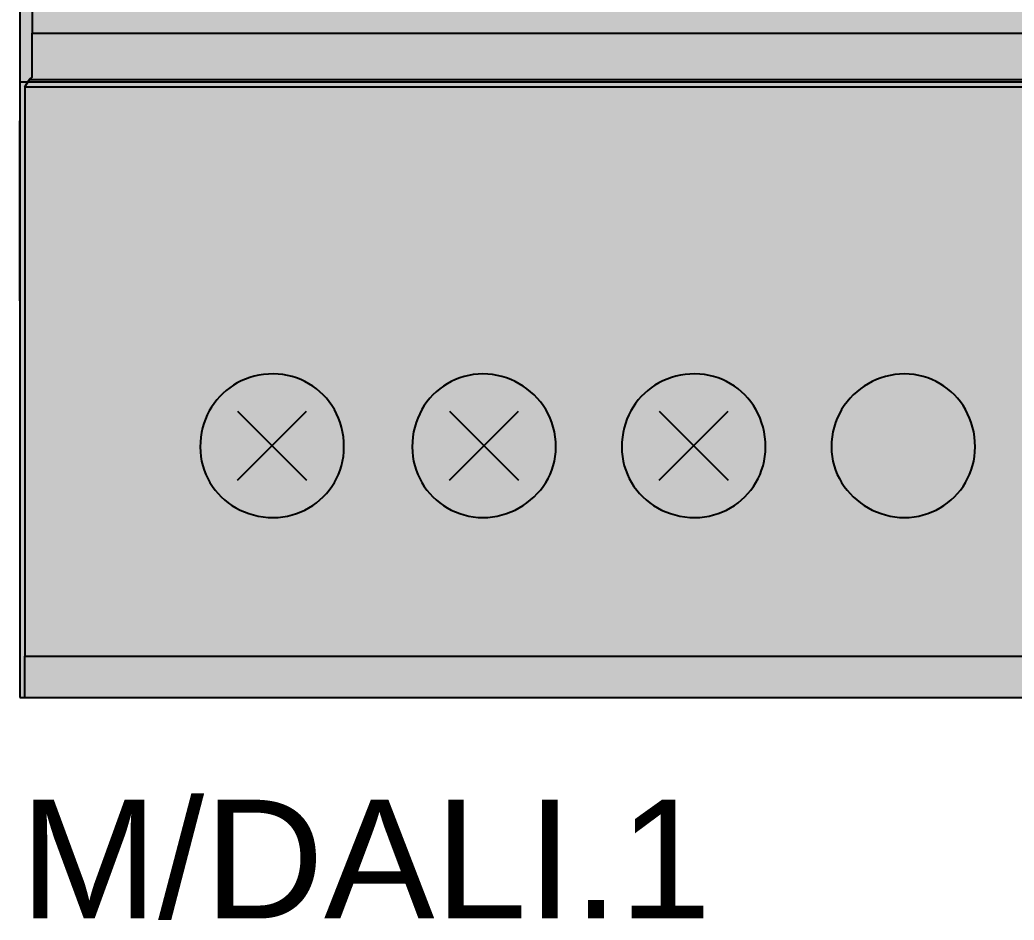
# Model space of a CAD drawing. Header units: millimetres. Extents: x 0 to 966, y -664 to 90.
# Drawn here: x 750 to 786, y -398.06 to -365.45 of the extents above; entities that cross this region are included whole.
import ezdxf

# ---------------------------------------------------------------- set-up
doc = ezdxf.new("R2010")
doc.units = ezdxf.units.MM
for name, color, linetype in [('HDL_BODY', 7, 'Continuous'), ('HDL_COLOUR', 7, 'Continuous'), ('HDL_DETAIL', 7, 'Continuous'), ('HDL_PRINT', 7, 'Continuous')]:
    doc.layers.add(name, color=color, linetype=linetype)
doc.styles.add('HDL_ARIAL', font='arial.ttf')

# ---------------------------------------------------------------- blocks, each defined once
blk = doc.blocks.new('M_DALI.1_FRONT')
at = {"layer": 'HDL_BODY', "true_color": 0x202126}
blk.add_hatch(color=250, dxfattribs=at).paths.add_polyline_path([(0, 0), (72, 0), (72, 90), (0, 90)])
at = {"layer": 'HDL_BODY', "true_color": 0x2a2a30}
blk.add_hatch(color=250, dxfattribs=at).paths.add_polyline_path([(0.4, 20.52), (71.6, 20.52), (71.6, 68.31), (0.4, 68.31)])
at = {"layer": 'HDL_BODY', "true_color": 0x23242a}
blk.add_hatch(color=250, dxfattribs=at).paths.add_polyline_path([(0.4, 0.5), (71.6, 0.5), (71.6, 19.8), (0.4, 19.8)])
at = {"layer": 'HDL_COLOUR', "true_color": 0x1a332c}
for points in [[(11.735, 9.08), (11.729, 9.265), (11.712, 9.447), (11.683, 9.624), (11.644, 9.796), (11.594, 9.963), (11.534, 10.125), (11.465, 10.281), (11.386, 10.431), (11.298, 10.575), (11.202, 10.712), (11.097, 10.842), (10.985, 10.964), (10.866, 11.078), (10.74, 11.185), (10.607, 11.282), (10.467, 11.371), (10.322, 11.451), (10.172, 11.522), (10.016, 11.582), (9.856, 11.632), (9.692, 11.672), (9.523, 11.701), (9.352, 11.718), (9.176, 11.724), (8.998, 11.719), (8.824, 11.702), (8.653, 11.676), (8.487, 11.639), (8.325, 11.593), (8.168, 11.537), (8.017, 11.472), (7.871, 11.398), (7.731, 11.316), (7.597, 11.225), (7.469, 11.126), (7.348, 11.02), (7.234, 10.906), (7.128, 10.785), (7.029, 10.658), (6.938, 10.524), (6.856, 10.384), (6.782, 10.238), (6.717, 10.087), (6.661, 9.93), (6.614, 9.769), (6.578, 9.603), (6.551, 9.432), (6.535, 9.258), (6.529, 9.08), (6.535, 8.905), (6.553, 8.733), (6.582, 8.565), (6.621, 8.401), (6.672, 8.241), (6.732, 8.085), (6.802, 7.935), (6.882, 7.79), (6.971, 7.651), (7.069, 7.518), (7.176, 7.392), (7.29, 7.273), (7.413, 7.161), (7.543, 7.056), (7.68, 6.96), (7.824, 6.873), (7.974, 6.794), (8.13, 6.724), (8.292, 6.665), (8.46, 6.615), (8.632, 6.575), (8.809, 6.547), (8.991, 6.529), (9.176, 6.523), (9.352, 6.529), (9.523, 6.547), (9.692, 6.575), (9.856, 6.615), (10.016, 6.665), (10.172, 6.724), (10.322, 6.794), (10.467, 6.873), (10.607, 6.96), (10.74, 7.056), (10.866, 7.161), (10.985, 7.273), (11.097, 7.392), (11.202, 7.518), (11.298, 7.651), (11.386, 7.79), (11.465, 7.935), (11.534, 8.085), (11.594, 8.241), (11.644, 8.401), (11.683, 8.565), (11.712, 8.733), (11.729, 8.905), (11.735, 9.08)], [(19.412, 9.08), (19.406, 9.265), (19.387, 9.447), (19.356, 9.624), (19.314, 9.796), (19.261, 9.963), (19.197, 10.125), (19.123, 10.281), (19.039, 10.431), (18.947, 10.575), (18.845, 10.712), (18.735, 10.842), (18.618, 10.964), (18.493, 11.078), (18.361, 11.185), (18.223, 11.282), (18.079, 11.371), (17.929, 11.451), (17.774, 11.522), (17.615, 11.582), (17.451, 11.632), (17.284, 11.672), (17.113, 11.701), (16.94, 11.718), (16.765, 11.724), (16.59, 11.718), (16.418, 11.701), (16.25, 11.672), (16.085, 11.632), (15.925, 11.582), (15.769, 11.522), (15.619, 11.451), (15.474, 11.371), (15.335, 11.282), (15.202, 11.185), (15.075, 11.078), (14.956, 10.964), (14.844, 10.842), (14.74, 10.712), (14.643, 10.575), (14.556, 10.431), (14.477, 10.281), (14.407, 10.125), (14.347, 9.963), (14.297, 9.796), (14.258, 9.624), (14.229, 9.447), (14.212, 9.265), (14.206, 9.08), (14.212, 8.905), (14.229, 8.733), (14.258, 8.565), (14.297, 8.401), (14.347, 8.241), (14.407, 8.085), (14.477, 7.935), (14.556, 7.79), (14.643, 7.651), (14.74, 7.518), (14.844, 7.392), (14.956, 7.273), (15.075, 7.161), (15.202, 7.056), (15.335, 6.96), (15.474, 6.873), (15.619, 6.794), (15.769, 6.724), (15.925, 6.665), (16.085, 6.615), (16.25, 6.575), (16.418, 6.547), (16.59, 6.529), (16.765, 6.523), (16.94, 6.529), (17.113, 6.547), (17.284, 6.575), (17.451, 6.615), (17.615, 6.665), (17.774, 6.724), (17.929, 6.794), (18.079, 6.873), (18.223, 6.96), (18.361, 7.056), (18.493, 7.161), (18.618, 7.273), (18.735, 7.392), (18.845, 7.518), (18.947, 7.651), (19.039, 7.79), (19.123, 7.935), (19.197, 8.085), (19.261, 8.241), (19.314, 8.401), (19.356, 8.565), (19.387, 8.733), (19.406, 8.905), (19.412, 9.08)], [(27, 9.08), (26.994, 9.265), (26.977, 9.447), (26.948, 9.624), (26.908, 9.796), (26.859, 9.963), (26.799, 10.125), (26.729, 10.281), (26.65, 10.431), (26.563, 10.575), (26.466, 10.712), (26.362, 10.842), (26.25, 10.964), (26.13, 11.078), (26.004, 11.185), (25.871, 11.282), (25.732, 11.371), (25.587, 11.451), (25.436, 11.522), (25.281, 11.582), (25.121, 11.632), (24.956, 11.672), (24.788, 11.701), (24.616, 11.718), (24.441, 11.724), (24.263, 11.719), (24.088, 11.702), (23.918, 11.676), (23.751, 11.639), (23.59, 11.593), (23.433, 11.537), (23.282, 11.472), (23.136, 11.398), (22.995, 11.316), (22.861, 11.225), (22.734, 11.126), (22.613, 11.02), (22.499, 10.906), (22.393, 10.785), (22.294, 10.658), (22.203, 10.524), (22.121, 10.384), (22.047, 10.238), (21.981, 10.087), (21.926, 9.93), (21.879, 9.769), (21.842, 9.603), (21.816, 9.432), (21.8, 9.258), (21.794, 9.08), (21.8, 8.905), (21.818, 8.733), (21.846, 8.565), (21.886, 8.401), (21.936, 8.241), (21.997, 8.085), (22.067, 7.935), (22.147, 7.79), (22.236, 7.651), (22.334, 7.518), (22.441, 7.392), (22.555, 7.273), (22.678, 7.161), (22.808, 7.056), (22.944, 6.96), (23.088, 6.873), (23.238, 6.794), (23.395, 6.724), (23.557, 6.665), (23.724, 6.615), (23.897, 6.575), (24.074, 6.547), (24.255, 6.529), (24.441, 6.523), (24.616, 6.529), (24.788, 6.547), (24.956, 6.575), (25.121, 6.615), (25.281, 6.665), (25.436, 6.724), (25.587, 6.794), (25.732, 6.873), (25.871, 6.96), (26.004, 7.056), (26.13, 7.161), (26.25, 7.273), (26.362, 7.392), (26.466, 7.518), (26.563, 7.651), (26.65, 7.79), (26.729, 7.935), (26.799, 8.085), (26.859, 8.241), (26.908, 8.401), (26.948, 8.565), (26.977, 8.733), (26.994, 8.905), (27, 9.08)]]:
    blk.add_hatch(color=250, dxfattribs=at).paths.add_polyline_path(points)
at = {"layer": 'HDL_COLOUR', "true_color": 0x18191d}
blk.add_hatch(color=250, dxfattribs=at).paths.add_polyline_path([(34.589, 9.08), (34.583, 9.265), (34.565, 9.447), (34.537, 9.624), (34.497, 9.796), (34.447, 9.963), (34.387, 10.125), (34.318, 10.281), (34.239, 10.431), (34.151, 10.575), (34.055, 10.712), (33.951, 10.842), (33.839, 10.964), (33.719, 11.078), (33.593, 11.185), (33.46, 11.282), (33.321, 11.371), (33.176, 11.451), (33.026, 11.522), (32.87, 11.582), (32.71, 11.632), (32.546, 11.672), (32.377, 11.701), (32.205, 11.718), (32.031, 11.724), (31.855, 11.718), (31.682, 11.701), (31.511, 11.672), (31.344, 11.632), (31.181, 11.582), (31.021, 11.522), (30.866, 11.451), (30.717, 11.371), (30.572, 11.282), (30.434, 11.185), (30.302, 11.078), (30.177, 10.964), (30.059, 10.842), (29.95, 10.712), (29.848, 10.575), (29.755, 10.431), (29.672, 10.281), (29.598, 10.125), (29.534, 9.963), (29.48, 9.796), (29.438, 9.624), (29.407, 9.447), (29.389, 9.265), (29.382, 9.08), (29.389, 8.905), (29.407, 8.733), (29.438, 8.565), (29.48, 8.401), (29.534, 8.241), (29.598, 8.085), (29.672, 7.935), (29.755, 7.79), (29.848, 7.651), (29.95, 7.518), (30.059, 7.392), (30.177, 7.273), (30.302, 7.161), (30.434, 7.056), (30.572, 6.96), (30.717, 6.873), (30.866, 6.794), (31.021, 6.724), (31.181, 6.665), (31.344, 6.615), (31.511, 6.575), (31.682, 6.547), (31.855, 6.529), (32.031, 6.523), (32.205, 6.529), (32.377, 6.547), (32.546, 6.575), (32.71, 6.615), (32.87, 6.665), (33.026, 6.724), (33.176, 6.794), (33.321, 6.873), (33.46, 6.96), (33.593, 7.056), (33.719, 7.161), (33.839, 7.273), (33.951, 7.392), (34.055, 7.518), (34.151, 7.651), (34.239, 7.79), (34.318, 7.935), (34.387, 8.085), (34.447, 8.241), (34.497, 8.401), (34.537, 8.565), (34.565, 8.733), (34.583, 8.905), (34.589, 9.08)])
at = {"layer": 'HDL_COLOUR', "true_color": 0x9ea4a8}
for points in [[(10.955, 9.124), (10.939, 9.361), (10.892, 9.595), (10.816, 9.82), (10.71, 10.034), (10.578, 10.232), (10.421, 10.411), (10.242, 10.568), (10.043, 10.7), (9.83, 10.805), (9.604, 10.882), (9.37, 10.928), (9.132, 10.944), (8.895, 10.928), (8.661, 10.882), (8.435, 10.805), (8.221, 10.7), (8.023, 10.568), (7.844, 10.411), (7.687, 10.232), (7.554, 10.034), (7.449, 9.82), (7.372, 9.595), (7.326, 9.361), (7.31, 9.124), (7.326, 8.886), (7.372, 8.653), (7.449, 8.427), (7.554, 8.214), (7.687, 8.016), (7.844, 7.837), (8.023, 7.68), (8.221, 7.547), (8.435, 7.442), (8.661, 7.365), (8.895, 7.319), (9.132, 7.303), (9.37, 7.319), (9.604, 7.365), (9.83, 7.442), (10.043, 7.547), (10.242, 7.68), (10.421, 7.837), (10.578, 8.016), (10.71, 8.214), (10.816, 8.427), (10.892, 8.653), (10.939, 8.886)], [(18.631, 9.124), (18.615, 9.361), (18.569, 9.595), (18.492, 9.82), (18.387, 10.034), (18.254, 10.232), (18.097, 10.411), (17.918, 10.568), (17.72, 10.7), (17.506, 10.805), (17.28, 10.882), (17.047, 10.928), (16.809, 10.944), (16.571, 10.928), (16.337, 10.882), (16.112, 10.805), (15.898, 10.7), (15.7, 10.568), (15.52, 10.411), (15.363, 10.232), (15.231, 10.034), (15.125, 9.82), (15.049, 9.595), (15.002, 9.361), (14.987, 9.124), (15.002, 8.886), (15.049, 8.653), (15.125, 8.427), (15.231, 8.214), (15.363, 8.016), (15.52, 7.837), (15.7, 7.68), (15.898, 7.547), (16.112, 7.442), (16.337, 7.365), (16.571, 7.319), (16.809, 7.303), (17.047, 7.319), (17.28, 7.365), (17.506, 7.442), (17.72, 7.547), (17.918, 7.68), (18.097, 7.837), (18.254, 8.016), (18.387, 8.214), (18.492, 8.427), (18.569, 8.653), (18.615, 8.886)], [(26.219, 9.124), (26.203, 9.361), (26.157, 9.595), (26.08, 9.82), (25.975, 10.034), (25.843, 10.232), (25.685, 10.411), (25.506, 10.568), (25.308, 10.7), (25.094, 10.805), (24.869, 10.882), (24.635, 10.928), (24.397, 10.944), (24.159, 10.928), (23.925, 10.882), (23.7, 10.805), (23.486, 10.7), (23.288, 10.568), (23.109, 10.411), (22.952, 10.232), (22.819, 10.034), (22.714, 9.82), (22.637, 9.595), (22.591, 9.361), (22.575, 9.124), (22.591, 8.886), (22.637, 8.653), (22.714, 8.427), (22.819, 8.214), (22.952, 8.016), (23.109, 7.837), (23.288, 7.68), (23.486, 7.547), (23.7, 7.442), (23.925, 7.365), (24.159, 7.319), (24.397, 7.303), (24.635, 7.319), (24.869, 7.365), (25.094, 7.442), (25.308, 7.547), (25.506, 7.68), (25.685, 7.837), (25.843, 8.016), (25.975, 8.214), (26.08, 8.427), (26.157, 8.653), (26.203, 8.886)]]:
    blk.add_hatch(color=253, dxfattribs=at).paths.add_polyline_path(points)
at = {"layer": 'HDL_PRINT', "true_color": 0xdee1e9}
for points in [[(8.559, 3.174), (8.559, 5.642), (8.912, 5.642), (8.912, 3.438), (10.147, 3.438), (10.147, 3.174), (8.559, 3.174)], [(15.794, 3.174), (15.794, 5.642), (16.147, 5.642), (17.471, 3.702), (17.471, 5.642), (17.735, 5.642), (17.735, 3.174), (17.382, 3.174), (16.147, 5.113), (16.147, 3.174), (15.794, 3.174)]]:
    blk.add_hatch(color=254, dxfattribs=at).paths.add_polyline_path(points)
at = {"layer": 'HDL_DETAIL', "color": 251, "true_color": 0x52555c}
for points in [[(0, 0), (72, 0), (72, 90), (0, 90), (0, 0)], [(0, 22.302), (72, 22.302), (72, 67.698), (0, 67.698), (0, 22.302)], [(0.441, 24.065), (0.441, 24.065)], [(0, 23.183), (0, 23.183)], [(0.353, 22.39), (0.353, 22.39)], [(0.353, 22.39), (0.353, 22.39)], [(0.177, 22.126), (0.177, 22.126)], [(0.177, 22.126), (0.177, 22.126)], [(0.177, 22.126), (0.177, 22.126)], [(0, 20.891), (0, 20.891)], [(0, 20.891), (0, 20.891)], [(0, 20.891), (0, 20.891)], [(0, 20.891), (0, 20.891)], [(0, 20.891), (0, 20.891)], [(0, 20.891), (0, 20.891)], [(0, 20.891), (0, 20.891)], [(0, 20.891), (0, 20.891)], [(0, 20.891), (0, 20.891)], [(0, 20.891), (0, 20.891)], [(0, 20.891), (0, 20.891)], [(0, 20.891), (0, 20.891)], [(0, 20.891), (0, 20.891)], [(0, 20.891), (0, 20.891)], [(0, 20.891), (0, 20.891)], [(0, 20.891), (0, 20.891)], [(0, 20.891), (0, 20.891)], [(0, 20.891), (0, 20.891)], [(0, 20.891), (0, 20.891)], [(0, 20.891), (0, 20.891)], [(0, 20.891), (0, 20.891)], [(0, 20.891), (0, 20.891)], [(0, 20.891), (0, 20.891)], [(0, 20.891), (0, 20.891)], [(0, 20.891), (0, 20.891)], [(0, 20.627), (0, 20.627)], [(0, 20.627), (0, 20.627)], [(0, 20.627), (0, 20.627)], [(0, 20.627), (0, 20.627)], [(0, 20.627), (0, 20.627)], [(0, 20.627), (0, 20.627)], [(0, 20.627), (0, 20.627)], [(0, 20.627), (0, 20.627)], [(0, 20.627), (0, 20.627)], [(0, 20.627), (0, 20.627)], [(0, 20.627), (0, 20.627)], [(0, 20.627), (0, 20.627)], [(0, 20.627), (0, 20.627)], [(0, 20.627), (0, 20.627)], [(0, 20.627), (0, 20.627)], [(0, 20.627), (0, 20.627)], [(0, 20.627), (0, 20.627)], [(0, 20.627), (0, 20.627)], [(0, 20.627), (0, 20.627)], [(0, 20.627), (0, 20.627)], [(0, 20.627), (0, 20.627)], [(0, 20.627), (0, 20.627)], [(0, 20.627), (0, 20.627)], [(0, 20.627), (0, 20.627)], [(0, 20.627), (0, 20.627)], [(0, 14.633), (0, 14.633)], [(0, 14.633), (0, 14.633)], [(0, 14.633), (0, 14.633)], [(0, 14.633), (0, 14.633)], [(0, 14.633), (0, 14.633)], [(0, 14.633), (0, 14.633)], [(0, 14.633), (0, 14.633)], [(0, 14.633), (0, 14.633)], [(0, 14.633), (0, 14.633)], [(0, 14.633), (0, 14.633)], [(0, 14.633), (0, 14.633)], [(0, 14.633), (0, 14.633)], [(0, 14.633), (0, 14.633)], [(0, 14.633), (0, 14.633)], [(0, 14.633), (0, 14.633)], [(0, 14.633), (0, 14.633)], [(0, 14.633), (0, 14.633)], [(0, 14.633), (0, 14.633)], [(0, 14.633), (0, 14.633)], [(0, 14.633), (0, 14.633)], [(0, 14.633), (0, 14.633)], [(0, 14.633), (0, 14.633)], [(0, 14.633), (0, 14.633)], [(0, 14.633), (0, 14.633)], [(0, 14.633), (0, 14.633)], [(0, 14.368), (0, 14.368)], [(0, 14.368), (0, 14.368)], [(0, 14.368), (0, 14.368)], [(0, 14.368), (0, 14.368)], [(0, 14.368), (0, 14.368)], [(0, 14.368), (0, 14.368)], [(0, 14.368), (0, 14.368)], [(0, 14.368), (0, 14.368)], [(0, 14.368), (0, 14.368)], [(0, 14.368), (0, 14.368)], [(0, 14.368), (0, 14.368)], [(0, 14.368), (0, 14.368)], [(0, 14.368), (0, 14.368)], [(0, 14.368), (0, 14.368)], [(0, 14.368), (0, 14.368)], [(0, 14.368), (0, 14.368)], [(0, 14.368), (0, 14.368)], [(0, 14.368), (0, 14.368)], [(0, 14.368), (0, 14.368)], [(0, 14.368), (0, 14.368)], [(0, 14.368), (0, 14.368)], [(0, 14.368), (0, 14.368)], [(0, 14.368), (0, 14.368)], [(0, 14.368), (0, 14.368)], [(0, 14.368), (0, 14.368)], [(0, 12.165), (0, 12.165)], [(11.735, 9.08), (11.729, 9.265), (11.712, 9.447), (11.683, 9.624), (11.644, 9.796), (11.594, 9.963), (11.534, 10.125), (11.465, 10.281), (11.386, 10.431), (11.298, 10.575), (11.202, 10.712), (11.097, 10.842), (10.985, 10.964), (10.866, 11.078), (10.74, 11.185), (10.607, 11.282), (10.467, 11.371), (10.322, 11.451), (10.172, 11.522), (10.016, 11.582), (9.856, 11.632), (9.692, 11.672), (9.523, 11.701), (9.352, 11.718), (9.176, 11.724), (8.998, 11.719), (8.824, 11.702), (8.653, 11.676), (8.487, 11.639), (8.325, 11.593), (8.168, 11.537), (8.017, 11.472), (7.871, 11.398), (7.731, 11.316), (7.597, 11.225), (7.469, 11.126), (7.348, 11.02), (7.234, 10.906), (7.128, 10.785), (7.029, 10.658), (6.938, 10.524), (6.856, 10.384), (6.782, 10.238), (6.717, 10.087), (6.661, 9.93), (6.614, 9.769), (6.578, 9.603), (6.551, 9.432), (6.535, 9.258), (6.529, 9.08), (6.535, 8.905), (6.553, 8.733), (6.582, 8.565), (6.621, 8.401), (6.672, 8.241), (6.732, 8.085), (6.802, 7.935), (6.882, 7.79), (6.971, 7.651), (7.069, 7.518), (7.176, 7.392), (7.29, 7.273), (7.413, 7.161), (7.543, 7.056), (7.68, 6.96), (7.824, 6.873), (7.974, 6.794), (8.13, 6.724), (8.292, 6.665), (8.46, 6.615), (8.632, 6.575), (8.809, 6.547), (8.991, 6.529), (9.176, 6.523), (9.352, 6.529), (9.523, 6.547), (9.692, 6.575), (9.856, 6.615), (10.016, 6.665), (10.172, 6.724), (10.322, 6.794), (10.467, 6.873), (10.607, 6.96), (10.74, 7.056), (10.866, 7.161), (10.985, 7.273), (11.097, 7.392), (11.202, 7.518), (11.298, 7.651), (11.386, 7.79), (11.465, 7.935), (11.534, 8.085), (11.594, 8.241), (11.644, 8.401), (11.683, 8.565), (11.712, 8.733), (11.729, 8.905), (11.735, 9.08)], [(19.412, 9.08), (19.406, 9.265), (19.387, 9.447), (19.356, 9.624), (19.314, 9.796), (19.261, 9.963), (19.197, 10.125), (19.123, 10.281), (19.039, 10.431), (18.947, 10.575), (18.845, 10.712), (18.735, 10.842), (18.618, 10.964), (18.493, 11.078), (18.361, 11.185), (18.223, 11.282), (18.079, 11.371), (17.929, 11.451), (17.774, 11.522), (17.615, 11.582), (17.451, 11.632), (17.284, 11.672), (17.113, 11.701), (16.94, 11.718), (16.765, 11.724), (16.59, 11.718), (16.418, 11.701), (16.25, 11.672), (16.085, 11.632), (15.925, 11.582), (15.769, 11.522), (15.619, 11.451), (15.474, 11.371), (15.335, 11.282), (15.202, 11.185), (15.075, 11.078), (14.956, 10.964), (14.844, 10.842), (14.74, 10.712), (14.643, 10.575), (14.556, 10.431), (14.477, 10.281), (14.407, 10.125), (14.347, 9.963), (14.297, 9.796), (14.258, 9.624), (14.229, 9.447), (14.212, 9.265), (14.206, 9.08), (14.212, 8.905), (14.229, 8.733), (14.258, 8.565), (14.297, 8.401), (14.347, 8.241), (14.407, 8.085), (14.477, 7.935), (14.556, 7.79), (14.643, 7.651), (14.74, 7.518), (14.844, 7.392), (14.956, 7.273), (15.075, 7.161), (15.202, 7.056), (15.335, 6.96), (15.474, 6.873), (15.619, 6.794), (15.769, 6.724), (15.925, 6.665), (16.085, 6.615), (16.25, 6.575), (16.418, 6.547), (16.59, 6.529), (16.765, 6.523), (16.94, 6.529), (17.113, 6.547), (17.284, 6.575), (17.451, 6.615), (17.615, 6.665), (17.774, 6.724), (17.929, 6.794), (18.079, 6.873), (18.223, 6.96), (18.361, 7.056), (18.493, 7.161), (18.618, 7.273), (18.735, 7.392), (18.845, 7.518), (18.947, 7.651), (19.039, 7.79), (19.123, 7.935), (19.197, 8.085), (19.261, 8.241), (19.314, 8.401), (19.356, 8.565), (19.387, 8.733), (19.406, 8.905), (19.412, 9.08)], [(27, 9.08), (26.994, 9.265), (26.977, 9.447), (26.948, 9.624), (26.908, 9.796), (26.859, 9.963), (26.799, 10.125), (26.729, 10.281), (26.65, 10.431), (26.563, 10.575), (26.466, 10.712), (26.362, 10.842), (26.25, 10.964), (26.13, 11.078), (26.004, 11.185), (25.871, 11.282), (25.732, 11.371), (25.587, 11.451), (25.436, 11.522), (25.281, 11.582), (25.121, 11.632), (24.956, 11.672), (24.788, 11.701), (24.616, 11.718), (24.441, 11.724), (24.263, 11.719), (24.088, 11.702), (23.918, 11.676), (23.751, 11.639), (23.59, 11.593), (23.433, 11.537), (23.282, 11.472), (23.136, 11.398), (22.995, 11.316), (22.861, 11.225), (22.734, 11.126), (22.613, 11.02), (22.499, 10.906), (22.393, 10.785), (22.294, 10.658), (22.203, 10.524), (22.121, 10.384), (22.047, 10.238), (21.981, 10.087), (21.926, 9.93), (21.879, 9.769), (21.842, 9.603), (21.816, 9.432), (21.8, 9.258), (21.794, 9.08), (21.8, 8.905), (21.818, 8.733), (21.846, 8.565), (21.886, 8.401), (21.936, 8.241), (21.997, 8.085), (22.067, 7.935), (22.147, 7.79), (22.236, 7.651), (22.334, 7.518), (22.441, 7.392), (22.555, 7.273), (22.678, 7.161), (22.808, 7.056), (22.944, 6.96), (23.088, 6.873), (23.238, 6.794), (23.395, 6.724), (23.557, 6.665), (23.724, 6.615), (23.897, 6.575), (24.074, 6.547), (24.255, 6.529), (24.441, 6.523), (24.616, 6.529), (24.788, 6.547), (24.956, 6.575), (25.121, 6.615), (25.281, 6.665), (25.436, 6.724), (25.587, 6.794), (25.732, 6.873), (25.871, 6.96), (26.004, 7.056), (26.13, 7.161), (26.25, 7.273), (26.362, 7.392), (26.466, 7.518), (26.563, 7.651), (26.65, 7.79), (26.729, 7.935), (26.799, 8.085), (26.859, 8.241), (26.908, 8.401), (26.948, 8.565), (26.977, 8.733), (26.994, 8.905), (27, 9.08)], [(34.589, 9.08), (34.583, 9.265), (34.565, 9.447), (34.537, 9.624), (34.497, 9.796), (34.447, 9.963), (34.387, 10.125), (34.318, 10.281), (34.239, 10.431), (34.151, 10.575), (34.055, 10.712), (33.951, 10.842), (33.839, 10.964), (33.719, 11.078), (33.593, 11.185), (33.46, 11.282), (33.321, 11.371), (33.176, 11.451), (33.026, 11.522), (32.87, 11.582), (32.71, 11.632), (32.546, 11.672), (32.377, 11.701), (32.205, 11.718), (32.031, 11.724), (31.855, 11.718), (31.682, 11.701), (31.511, 11.672), (31.344, 11.632), (31.181, 11.582), (31.021, 11.522), (30.866, 11.451), (30.717, 11.371), (30.572, 11.282), (30.434, 11.185), (30.302, 11.078), (30.177, 10.964), (30.059, 10.842), (29.95, 10.712), (29.848, 10.575), (29.755, 10.431), (29.672, 10.281), (29.598, 10.125), (29.534, 9.963), (29.48, 9.796), (29.438, 9.624), (29.407, 9.447), (29.389, 9.265), (29.382, 9.08), (29.389, 8.905), (29.407, 8.733), (29.438, 8.565), (29.48, 8.401), (29.534, 8.241), (29.598, 8.085), (29.672, 7.935), (29.755, 7.79), (29.848, 7.651), (29.95, 7.518), (30.059, 7.392), (30.177, 7.273), (30.302, 7.161), (30.434, 7.056), (30.572, 6.96), (30.717, 6.873), (30.866, 6.794), (31.021, 6.724), (31.181, 6.665), (31.344, 6.615), (31.511, 6.575), (31.682, 6.547), (31.855, 6.529), (32.031, 6.523), (32.205, 6.529), (32.377, 6.547), (32.546, 6.575), (32.71, 6.615), (32.87, 6.665), (33.026, 6.724), (33.176, 6.794), (33.321, 6.873), (33.46, 6.96), (33.593, 7.056), (33.719, 7.161), (33.839, 7.273), (33.951, 7.392), (34.055, 7.518), (34.151, 7.651), (34.239, 7.79), (34.318, 7.935), (34.387, 8.085), (34.447, 8.241), (34.497, 8.401), (34.537, 8.565), (34.565, 8.733), (34.583, 8.905), (34.589, 9.08)], [(0, 10.225), (0, 10.225)], [(0, 10.225), (0, 10.225)], [(0, 10.225), (0, 10.225)], [(0, 10.225), (0, 10.225)], [(0, 10.225), (0, 10.225)], [(0, 10.225), (0, 10.225)], [(0, 10.225), (0, 10.225)], [(0, 10.225), (0, 10.225)], [(0, 10.225), (0, 10.225)], [(0, 10.225), (0, 10.225)], [(0, 10.225), (0, 10.225)], [(0, 10.225), (0, 10.225)], [(0, 10.225), (0, 10.225)], [(0, 10.225), (0, 10.225)], [(0, 10.225), (0, 10.225)], [(0, 10.225), (0, 10.225)], [(0, 10.225), (0, 10.225)], [(0, 10.225), (0, 10.225)], [(0, 10.225), (0, 10.225)], [(0, 10.225), (0, 10.225)], [(0, 10.225), (0, 10.225)], [(0, 10.225), (0, 10.225)], [(0, 10.225), (0, 10.225)], [(0, 10.225), (0, 10.225)], [(0.177, 1.499), (0.177, 1.499)], [(0.177, 1.499), (0.177, 1.499)], [(0.177, 0), (0.177, 0)], [(0.177, 0), (0.177, 0)]]:
    blk.add_lwpolyline(points, close=True, dxfattribs=at)
for points in [[(0.441, 25.916), (0.441, 25.299), (0.441, 24.682), (0.441, 24.065)], [(0, 25.034), (0, 24.946), (0, 24.77), (0, 24.506), (0, 24.065), (0, 23.624), (0, 23.183)], [(0.353, 22.39), (0.441, 22.478), (0.441, 22.654), (0.441, 23.095), (0.441, 23.536), (0.441, 24.065)], [(0.441, 24.065), (71.205, 24.065)], [(0.441, 24.065), (71.205, 24.065)], [(0.441, 24.065), (71.205, 24.065)], [(0.441, 24.065), (71.205, 24.065)], [(0.441, 24.065), (71.205, 24.065)], [(0.441, 24.065), (71.205, 24.065)], [(0.441, 24.065), (71.205, 24.065)], [(0.441, 24.065), (71.205, 24.065)], [(0.441, 24.065), (71.205, 24.065)], [(0.441, 24.065), (71.205, 24.065)], [(0.441, 24.065), (71.205, 24.065)], [(0.441, 24.065), (71.205, 24.065)], [(0.441, 24.065), (71.205, 24.065)], [(0.441, 24.065), (71.205, 24.065)], [(0.441, 24.065), (71.205, 24.065)], [(0.441, 24.065), (71.205, 24.065)], [(0.441, 24.065), (71.205, 24.065)], [(0.441, 24.065), (71.205, 24.065)], [(0.441, 24.065), (71.205, 24.065)], [(0.441, 24.065), (71.205, 24.065)], [(0.441, 24.065), (71.205, 24.065)], [(0, 23.183), (0, 20.891)], [(0, 23.183), (0, 20.891)], [(0, 23.183), (0, 20.891)], [(0, 23.183), (0, 20.891)], [(0, 23.183), (0, 20.891)], [(0, 23.183), (0, 20.891)], [(0, 23.183), (0, 20.891)], [(0, 23.183), (0, 20.891)], [(0, 23.183), (0, 20.891)], [(0, 23.183), (0, 20.891)], [(0, 23.183), (0, 20.891)], [(0, 23.183), (0, 20.891)], [(0, 23.183), (0, 20.891)], [(0, 23.183), (0, 20.891)], [(0, 23.183), (0, 20.891)], [(0, 23.183), (0, 20.891)], [(0, 23.183), (0, 20.891)], [(0, 23.183), (0, 20.891)], [(0, 23.183), (0, 20.891)], [(0, 23.183), (0, 20.891)], [(0, 23.183), (0, 20.891)], [(0.177, 22.126), (0.353, 22.39)], [(0.177, 22.126), (0.353, 22.39)], [(0.177, 22.126), (0.353, 22.39)], [(0.177, 22.126), (0.353, 22.39)], [(0.177, 22.126), (0.353, 22.39)], [(0.177, 22.126), (0.353, 22.39)], [(0.177, 22.126), (0.353, 22.39)], [(0.177, 22.126), (0.353, 22.39)], [(0.177, 22.126), (0.353, 22.39)], [(0.177, 22.126), (0.353, 22.39)], [(0.177, 22.126), (0.353, 22.39)], [(0.177, 22.126), (0.353, 22.39)], [(0.177, 22.126), (0.353, 22.39)], [(0.177, 22.126), (0.353, 22.39)], [(0.177, 22.126), (0.353, 22.39)], [(0.177, 22.126), (0.353, 22.39)], [(0.177, 22.126), (0.353, 22.39)], [(0.177, 22.126), (0.353, 22.39)], [(0.177, 22.126), (0.353, 22.39)], [(0.177, 22.126), (0.353, 22.39)], [(0.177, 22.126), (0.353, 22.39)], [(0.353, 22.39), (71.294, 22.39)], [(0.353, 22.39), (71.294, 22.39)], [(0.353, 22.39), (71.294, 22.39)], [(0.353, 22.39), (71.294, 22.39)], [(0.353, 22.39), (71.294, 22.39)], [(0.353, 22.39), (71.294, 22.39)], [(0.353, 22.39), (71.294, 22.39)], [(0.353, 22.39), (71.294, 22.39)], [(0.353, 22.39), (71.294, 22.39)], [(0.353, 22.39), (71.294, 22.39)], [(0.353, 22.39), (71.294, 22.39)], [(0.353, 22.39), (71.294, 22.39)], [(0.353, 22.39), (71.294, 22.39)], [(0.353, 22.39), (71.294, 22.39)], [(0.353, 22.39), (71.294, 22.39)], [(0.353, 22.39), (71.294, 22.39)], [(0.353, 22.39), (71.294, 22.39)], [(0.353, 22.39), (71.294, 22.39)], [(0.353, 22.39), (71.294, 22.39)], [(0.353, 22.39), (71.294, 22.39)], [(0.353, 22.39), (71.294, 22.39)], [(0.177, 22.126), (71.47, 22.125)], [(0.177, 22.126), (71.47, 22.125)], [(0.177, 22.126), (71.47, 22.125)], [(0.177, 22.126), (71.47, 22.125)], [(0.177, 22.126), (71.47, 22.125)], [(0.177, 22.126), (71.47, 22.125)], [(0.177, 22.126), (71.47, 22.125)], [(0.177, 22.126), (71.47, 22.125)], [(0.177, 22.126), (71.47, 22.125)], [(0.177, 22.126), (71.47, 22.125)], [(0.177, 22.126), (71.47, 22.125)], [(0.177, 22.126), (71.47, 22.125)], [(0.177, 22.126), (71.47, 22.125)], [(0.177, 22.126), (71.47, 22.125)], [(0.177, 22.126), (71.47, 22.125)], [(0.177, 22.126), (71.47, 22.125)], [(0.177, 22.126), (71.47, 22.125)], [(0.177, 22.126), (71.47, 22.125)], [(0.177, 22.126), (71.47, 22.125)], [(0.177, 22.126), (71.47, 22.125)], [(0.177, 22.126), (71.47, 22.125)], [(0.177, 22.126), (0.177, 1.499)], [(0.177, 22.126), (0.177, 1.499)], [(0.177, 22.126), (0.177, 1.499)], [(0.177, 22.126), (0.177, 1.499)], [(0.177, 22.126), (0.177, 1.499)], [(0.177, 22.126), (0.177, 1.499)], [(0.177, 22.126), (0.177, 1.499)], [(0.177, 22.126), (0.177, 1.499)], [(0.177, 22.126), (0.177, 1.499)], [(0.177, 22.126), (0.177, 1.499)], [(0.177, 22.126), (0.177, 1.499)], [(0.177, 22.126), (0.177, 1.499)], [(0.177, 22.126), (0.177, 1.499)], [(0.177, 22.126), (0.177, 1.499)], [(0.177, 22.126), (0.177, 1.499)], [(0.177, 22.126), (0.177, 1.499)], [(0.177, 22.126), (0.177, 1.499)], [(0.177, 22.126), (0.177, 1.499)], [(0.177, 22.126), (0.177, 1.499)], [(0.177, 22.126), (0.177, 1.499)], [(0.177, 22.126), (0.177, 1.499)], [(0, 14.368), (0, 20.891)], [(0, 14.368), (0, 20.891)], [(0, 14.368), (0, 20.891)], [(0, 14.368), (0, 20.891)], [(0, 14.368), (0, 20.891)], [(0, 14.368), (0, 20.891)], [(0, 14.368), (0, 20.891)], [(0, 14.368), (0, 20.891)], [(0, 14.368), (0, 20.891)], [(0, 14.368), (0, 20.891)], [(0, 14.368), (0, 20.891)], [(0, 14.368), (0, 20.891)], [(0, 14.368), (0, 20.891)], [(0, 14.368), (0, 20.891)], [(0, 14.368), (0, 20.891)], [(0, 14.368), (0, 20.891)], [(0, 14.368), (0, 20.891)], [(0, 14.368), (0, 20.891)], [(0, 14.368), (0, 20.891)], [(0, 14.368), (0, 20.891)], [(0, 14.368), (0, 20.891)], [(0, 14.633), (0, 20.627)], [(0, 14.633), (0, 20.627)], [(0, 14.633), (0, 20.627)], [(0, 14.633), (0, 20.627)], [(0, 14.633), (0, 20.627)], [(0, 14.633), (0, 20.627)], [(0, 14.633), (0, 20.627)], [(0, 14.633), (0, 20.627)], [(0, 14.633), (0, 20.627)], [(0, 14.633), (0, 20.627)], [(0, 14.633), (0, 20.627)], [(0, 14.633), (0, 20.627)], [(0, 14.633), (0, 20.627)], [(0, 14.633), (0, 20.627)], [(0, 14.633), (0, 20.627)], [(0, 14.633), (0, 20.627)], [(0, 14.633), (0, 20.627)], [(0, 14.633), (0, 20.627)], [(0, 14.633), (0, 20.627)], [(0, 14.633), (0, 20.627)], [(0, 14.633), (0, 20.627)], [(0, 20.627), (0, 14.633)], [(0, 20.627), (0, 14.633)], [(0, 20.627), (0, 14.633)], [(0, 20.627), (0, 14.633)], [(0, 20.627), (0, 14.633)], [(0, 20.627), (0, 14.633)], [(0, 20.627), (0, 14.633)], [(0, 20.627), (0, 14.633)], [(0, 20.627), (0, 14.633)], [(0, 20.627), (0, 14.633)], [(0, 20.627), (0, 14.633)], [(0, 20.627), (0, 14.633)], [(0, 20.627), (0, 14.633)], [(0, 20.627), (0, 14.633)], [(0, 20.627), (0, 14.633)], [(0, 20.627), (0, 14.633)], [(0, 20.627), (0, 14.633)], [(0, 20.627), (0, 14.633)], [(0, 20.627), (0, 14.633)], [(0, 20.627), (0, 14.633)], [(0, 20.627), (0, 14.633)], [(0, 14.368), (0, 12.165)], [(0, 14.368), (0, 12.165)], [(0, 14.368), (0, 12.165)], [(0, 14.368), (0, 12.165)], [(0, 14.368), (0, 12.165)], [(0, 14.368), (0, 12.165)], [(0, 14.368), (0, 12.165)], [(0, 14.368), (0, 12.165)], [(0, 14.368), (0, 12.165)], [(0, 14.368), (0, 12.165)], [(0, 14.368), (0, 12.165)], [(0, 14.368), (0, 12.165)], [(0, 14.368), (0, 12.165)], [(0, 14.368), (0, 12.165)], [(0, 14.368), (0, 12.165)], [(0, 14.368), (0, 12.165)], [(0, 14.368), (0, 12.165)], [(0, 14.368), (0, 12.165)], [(0, 14.368), (0, 12.165)], [(0, 14.368), (0, 12.165)], [(0, 14.368), (0, 12.165)], [(0, 12.165), (0, 11.636), (0, 11.195), (0, 10.842), (0, 10.49), (0, 10.314), (0, 10.225)], [(0.177, 1.499), (55.234, 1.499)], [(0.177, 1.499), (55.234, 1.499)], [(0.177, 1.499), (55.234, 1.499)], [(0.177, 1.499), (55.234, 1.499)], [(0.177, 1.499), (55.234, 1.499)], [(0.177, 1.499), (55.234, 1.499)], [(0.177, 1.499), (55.234, 1.499)], [(0.177, 1.499), (55.234, 1.499)], [(0.177, 1.499), (55.234, 1.499)], [(0.177, 1.499), (55.234, 1.499)], [(0.177, 1.499), (55.234, 1.499)], [(0.177, 1.499), (55.234, 1.499)], [(0.177, 1.499), (55.234, 1.499)], [(0.177, 1.499), (55.234, 1.499)], [(0.177, 1.499), (55.234, 1.499)], [(0.177, 1.499), (55.234, 1.499)], [(0.177, 1.499), (55.234, 1.499)], [(0.177, 1.499), (55.234, 1.499)], [(0.177, 1.499), (55.234, 1.499)], [(0.177, 1.499), (55.234, 1.499)], [(0.177, 1.499), (55.234, 1.499)], [(0.177, 0), (0.177, 0.088), (0.177, 0.265), (0.177, 0.617), (0.177, 1.058), (0.177, 1.499)], [(0.177, 0), (63.617, 0)], [(0.177, 0), (63.617, 0)], [(0.177, 0), (63.617, 0)], [(0.177, 0), (63.617, 0)], [(0.177, 0), (63.617, 0)], [(0.177, 0), (63.617, 0)], [(0.177, 0), (63.617, 0)], [(0.177, 0), (63.617, 0)], [(0.177, 0), (63.617, 0)], [(0.177, 0), (63.617, 0)], [(0.177, 0), (63.617, 0)], [(0.177, 0), (63.617, 0)], [(0.177, 0), (63.617, 0)], [(0.177, 0), (63.617, 0)], [(0.177, 0), (63.617, 0)], [(0.177, 0), (63.617, 0)], [(0.177, 0), (63.617, 0)], [(0.177, 0), (63.617, 0)], [(0.177, 0), (63.617, 0)], [(0.177, 0), (63.617, 0)], [(0.177, 0), (63.617, 0)]]:
    blk.add_lwpolyline(points, dxfattribs=at)
at = {"layer": 'HDL_DETAIL', "color": 250, "true_color": 0x25292b}
for points in [[(7.883, 7.876), (10.382, 10.372)], [(7.883, 10.372), (10.382, 7.876)], [(15.559, 7.876), (18.058, 10.372)], [(15.559, 10.372), (18.058, 7.876)], [(23.148, 7.876), (25.646, 10.372)], [(23.148, 10.372), (25.646, 7.876)]]:
    blk.add_lwpolyline(points, dxfattribs=at)

msp = doc.modelspace()

# ---------------------------------------------------------------- block references
msp.add_blockref('M_DALI.1_FRONT', (750, -390))

# ---------------------------------------------------------------- texts
at = {"color": 7, "style": 'HDL_ARIAL'}
msp.add_text('M/DALI.1', height=4.3, dxfattribs=at).set_placement((750, -398))

doc.saveas('drawing.dxf')
